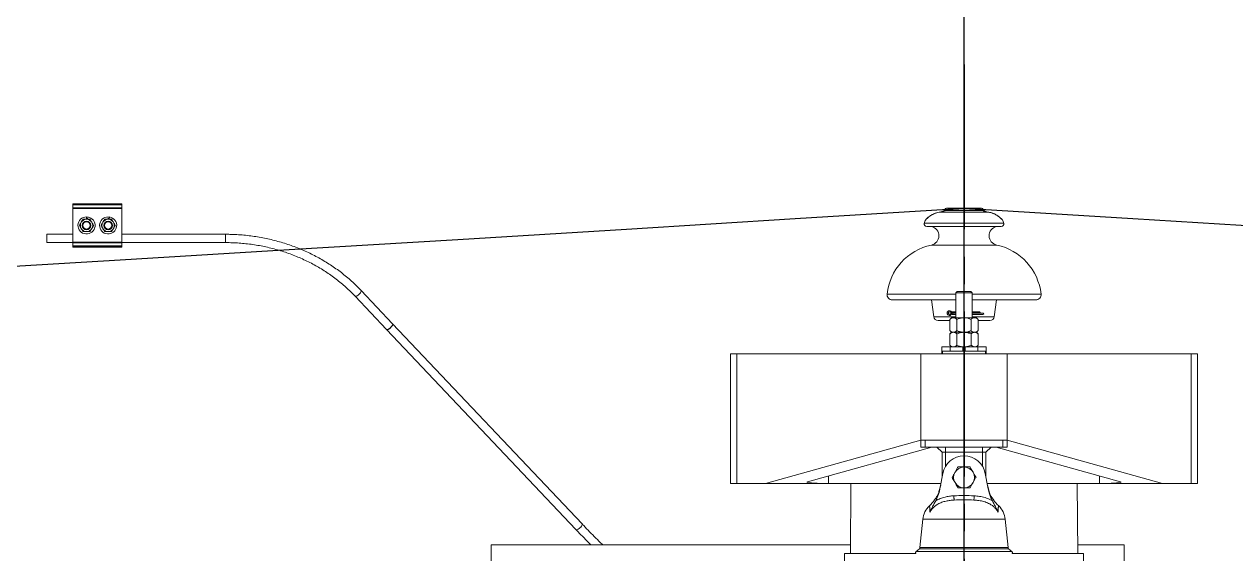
# Model space of a CAD drawing. Header units: millimetres. Extents: x 1587714 to 3094800, y -694377 to -413614.
# Drawn here: x 2155301 to 2156702, y -549327 to -548714 of the extents above; entities that cross this region are included whole.
import ezdxf

# ---------------------------------------------------------------- set-up
doc = ezdxf.new("R2010")
doc.units = ezdxf.units.MM
doc.linetypes.add('CENTER2', pattern=[28.575, 19.05, -3.175, 3.175, -3.175])
doc.layers.add('0_EJES', color=1, linetype='CENTER2')

# ---------------------------------------------------------------- blocks, each defined once
blk = doc.blocks.new('poste ALINEACIÓN vista 1')
at = {"color": 7, "linetype": 'Continuous', "lineweight": 15}
for p, q in [((-973.695, 9823.5167), (-1030.695, 9823.5167)), ((-1030.695, 9823.4957), (-1030.695, 9823.5167)), ((-1030.695, 9823.4957), (-973.695, 9823.4957)), ((-1030.695, 9822.3389), (-1030.695, 9823.4957)), ((-1030.695, 9822.3389), (-973.695, 9822.3389)), ((-1030.695, 9818.8599), (-1030.695, 9822.3389)), ((-973.695, 9823.4957), (-973.695, 9823.5167)), ((-973.695, 9822.3389), (-973.695, 9823.4957)), ((-973.695, 9818.8599), (-973.695, 9822.3389)), ((-1030.695, 9818.8599), (-973.695, 9818.8599)), ((-1030.695, 9818.3173), (-1030.695, 9818.8599)), ((-1030.695, 9779.0889), (-1030.695, 9817.9454)), ((-1030.695, 9817.9454), (-973.695, 9817.9454)), ((-1014.695, 9805.6544), (-1014.695, 9808.4105)), ((-1013.5645, 9805.6544), (-1013.1473, 9808.2885)), ((-989.695, 9805.6544), (-989.695, 9808.4105)), ((-988.5646, 9805.6544), (-988.1473, 9808.2885)), ((-973.695, 9818.3173), (-973.695, 9818.8599)), ((-973.695, 9779.0889), (-973.695, 9817.9454)), ((-27.076, 9813.8903), (27.076, 9813.8903)), ((-21.8089, 9816.017), (-21.8522, 9815.8807)), ((-21.8522, 9815.8807), (21.8522, 9815.8807)), ((-21.8089, 9816.017), (21.8089, 9816.017)), ((-19.9289, 9818.5176), (19.9289, 9818.5176)), ((21.8522, 9815.8807), (21.8089, 9816.017)), ((-43.0414, 9797.1905), (43.0414, 9797.1905)), ((-1030.695, 9788.2136), (-1060.695, 9788.2136)), ((-1060.695, 9788.2136), (-1060.695, 9781.1955)), ((-1060.695, 9781.1955), (-1060.695, 9778.6139)), ((-1030.695, 9779.0889), (-973.695, 9779.0889)), ((-853.9565, 9788.2136), (-973.695, 9788.2136)), ((-1060.695, 9778.6139), (-853.9565, 9778.6139)), ((-1030.695, 9778.1743), (-1030.695, 9778.6139)), ((-1030.695, 9778.1743), (-973.695, 9778.1743)), ((-1030.695, 9774.6953), (-1030.695, 9778.1743)), ((-1030.695, 9774.6953), (-973.695, 9774.6953)), ((-1030.695, 9773.5385), (-1030.695, 9774.6953)), ((-1030.695, 9773.5385), (-973.695, 9773.5385)), ((-1030.695, 9773.5175), (-1030.695, 9773.5385)), ((-1030.695, 9773.5175), (-973.695, 9773.5175)), ((-973.695, 9778.1743), (-973.695, 9778.6139)), ((-973.695, 9774.6953), (-973.695, 9778.1743)), ((-973.695, 9773.5385), (-973.695, 9774.6953)), ((-973.695, 9773.5175), (-973.695, 9773.5385)), ((-660.7902, 9684.8115), (-697.2611, 9723.3561)), ((-704.2343, 9716.7586), (-667.7635, 9678.213)), ((-83.05, 9712.3975), (-9.5, 9712.3975)), ((-37.7382, 9712.3975), (-34.9552, 9692.7823)), ((-8, 9722.1001), (-9.5, 9720.6)), ((-9.5, 9720.6), (-9.5, 9699.1004)), ((9.5, 9720.6), (-9.5, 9720.6)), ((-8, 9722.1001), (8, 9722.1001)), ((9.5, 9720.6), (8, 9722.1001)), ((9.5, 9699.0927), (9.5, 9720.6)), ((9.5, 9712.3975), (83.05, 9712.3975)), ((34.9552, 9692.7823), (37.7382, 9712.3975)), ((-9.402, 9698.5501), (-13.122, 9698.5501)), ((-13.122, 9697.3761), (-13.122, 9697.1024)), ((-13.122, 9697.1024), (-9.2923, 9697.1024)), ((-13.122, 9696.824), (-13.122, 9697.0977)), ((-13.122, 9697.0977), (-9.2922, 9697.0977)), ((-13.122, 9695.65), (-9.4007, 9695.65)), ((-9.5, 9695.1264), (-9.5, 9691.7571)), ((9.2927, 9697.1024), (17.8493, 9697.1024)), ((9.2927, 9697.0977), (21.8493, 9697.0977)), ((9.3998, 9695.65), (21.8642, 9695.65)), ((17.8642, 9698.5501), (9.4013, 9698.5501)), ((9.5, 9691.7571), (9.5, 9695.1245)), ((-441.7403, 9453.3032), (-660.7902, 9684.8115)), ((-30.0048, 9688.485), (-16.4978, 9688.485)), ((-14.2875, 9691.7571), (-16.4978, 9689.8526)), ((-16.4978, 9676.771), (-16.4978, 9689.8526)), ((-14.2875, 9691.7571), (-12.3733, 9691.7571)), ((-12.3733, 9691.7571), (0, 9691.7571)), ((-8.2489, 9676.771), (-8.2489, 9689.8526)), ((0, 9691.7571), (12.3733, 9691.7571)), ((8.2489, 9676.771), (8.2489, 9689.8526)), ((12.3733, 9691.7571), (14.2875, 9691.7571)), ((16.4978, 9689.8526), (14.2875, 9691.7571)), ((16.4978, 9676.771), (16.4978, 9689.8526)), ((16.4978, 9688.485), (30.0048, 9688.485)), ((-667.7635, 9678.213), (-448.7136, 9446.7047)), ((-16.4978, 9676.771), (-14.2875, 9674.8666)), ((-14.2875, 9674.8666), (-16.4978, 9672.9611)), ((-16.4978, 9659.8805), (-16.4978, 9672.9611)), ((-14.3492, 9674.919), (-14.3535, 9674.8093)), ((-12.3733, 9674.8666), (-14.2875, 9674.8666)), ((0, 9674.8666), (-12.3733, 9674.8666)), ((-8.2489, 9659.8805), (-8.2489, 9672.9611)), ((12.3733, 9674.8666), (0, 9674.8666)), ((8.2489, 9659.8805), (8.2489, 9672.9611)), ((12.3733, 9674.8666), (14.2875, 9674.8666)), ((14.2875, 9674.8666), (16.4978, 9676.771)), ((16.4978, 9672.9611), (14.2875, 9674.8666)), ((14.3535, 9674.8093), (14.3493, 9674.919)), ((16.4978, 9659.8805), (16.4978, 9672.9611)), ((-25.5, 9657.9999), (-25.5, 9650.0005)), ((-25.5, 9657.9999), (-14.3163, 9657.9999)), ((-25, 9653.2), (-25, 9650.0005)), ((-25, 9653.2), (25, 9653.2)), ((-16.4978, 9659.8805), (-14.2875, 9657.9751)), ((-16.0528, 9657.9751), (-16.0528, 9653.2)), ((-16.0528, 9657.9751), (-1.2595, 9657.9751)), ((-14.9781, 9658.5702), (-15, 9657.9999)), ((-1.2595, 9657.9751), (-1.2595, 9653.2)), ((-1.1245, 9657.9751), (-1.2595, 9657.9751)), ((0, 9657.9751), (-1.121, 9657.9751)), ((-0.7623, 9653.2), (-0.7623, 9657.9751)), ((1.121, 9657.9751), (0, 9657.9751)), ((0.7623, 9653.2), (0.7623, 9657.9751)), ((1.121, 9657.9751), (1.2595, 9657.9751)), ((1.2595, 9657.9751), (1.2595, 9653.2)), ((1.2595, 9657.9751), (16.0528, 9657.9751)), ((14.2875, 9657.9751), (16.4978, 9659.8805)), ((14.3163, 9657.9999), (17.5614, 9657.9999)), ((15, 9657.9999), (14.9781, 9658.5702)), ((16.0528, 9653.2), (16.0528, 9657.9751)), ((17.5614, 9657.9999), (25.5, 9657.9999)), ((25, 9653.2), (25, 9650.0005)), ((25.5, 9650.0005), (25.5, 9657.9999)), ((-270, 9650.0005), (-270, 9499.9999)), ((-270, 9650.0005), (-262.5669, 9650.0005)), ((-262.5669, 9650.0005), (-262.5669, 9499.9999)), ((-262.5669, 9650.0005), (-50, 9650.0005)), ((-50, 9650.0005), (-50, 9550.0001)), ((-50, 9650.0005), (50, 9650.0005)), ((50, 9650.0005), (50, 9550.0001)), ((50, 9650.0005), (262.5669, 9650.0005)), ((262.5669, 9650.0005), (262.5669, 9499.9999)), ((262.5669, 9650.0005), (270, 9650.0005)), ((270, 9499.9999), (270, 9650.0005)), ((-229.4789, 9499.9999), (-50, 9550.0001)), ((-180.96, 9502.0579), (-37.2253, 9542.0998)), ((-50, 9542.0998), (-50, 9550.0001)), ((-50, 9550.0001), (50, 9550.0001)), ((-45, 9542.0998), (-50, 9542.0998)), ((-45, 9550.0001), (-45, 9542.0998)), ((-45, 9542.0998), (45, 9542.0998)), ((-25.4, 9536.1003), (-31.4, 9542.0998)), ((-21.4, 9536.1003), (-21.4, 9542.0998)), ((21.4, 9536.1003), (21.4, 9542.0998)), ((25.4, 9536.1003), (31.4, 9542.0998)), ((37.2253, 9542.0998), (180.96, 9502.0579)), ((45, 9542.0998), (45, 9550.0001)), ((50, 9542.0998), (45, 9542.0998)), ((50, 9550.0001), (50, 9542.0998)), ((50, 9550.0001), (229.4789, 9499.9999)), ((-25.4, 9536.1003), (-21.4, 9536.1003)), ((-25.4, 9507.0189), (-25.4, 9536.1003)), ((21.4, 9536.1003), (-21.4, 9536.1003)), ((21.4, 9536.1003), (25.4, 9536.1003)), ((25.4, 9536.1003), (25.4, 9507.0189)), ((-270, 9499.9999), (-262.5669, 9499.9999)), ((-262.5669, 9499.9999), (-229.4789, 9499.9999)), ((-229.4789, 9499.9999), (-156.6482, 9499.9999)), ((-26.6376, 9499.9999), (-156.6482, 9499.9999)), ((-130.8125, 9499.9999), (-131.419, 9419.1979)), ((-24.6202, 9511.4411), (-27.4062, 9495.6406)), ((27.4062, 9495.6406), (24.6202, 9511.4411)), ((156.6482, 9499.9999), (26.6376, 9499.9999)), ((131.419, 9419.1979), (130.8126, 9499.9999)), ((156.6482, 9499.9999), (229.4789, 9499.9999)), ((229.4789, 9499.9999), (262.5669, 9499.9999)), ((262.5669, 9499.9999), (270, 9499.9999)), ((-26.9653, 9498.1412), (-28.9622, 9490.6005)), ((28.9622, 9490.6005), (26.9653, 9498.1412)), ((-47.6512, 9458.5875), (-50.9236, 9425.8641)), ((50.9236, 9425.8641), (47.6512, 9458.5875)), ((-546.8, 9365.5003), (-546.8, 9428.9998)), ((-546.8, 9428.9998), (-131.3454, 9428.9998)), ((131.3454, 9428.9998), (185.2, 9428.9998)), ((185.2, 9365.5003), (185.2, 9428.9998)), ((-138.35, 9419.1979), (-138.35, 9368.3976)), ((-138.35, 9419.1979), (-55.9278, 9419.1979)), ((-51.5683, 9424.5833), (-55.3326, 9421.1615)), ((55.3326, 9421.1615), (51.5683, 9424.5833)), ((55.9278, 9419.1979), (138.35, 9419.1979)), ((138.35, 9419.1979), (138.35, 9368.3976))]:
    blk.add_line(p, q, dxfattribs=at)
at = {"color": 8, "linetype": 'Continuous', "lineweight": 15}
for p, q in [((-45.9429, 9800.9537), (45.9429, 9800.9537)), ((-853.9565, 9788.2136), (-853.9565, 9781.1955)), ((-853.9565, 9781.1955), (-853.9565, 9778.6139)), ((-37.7856, 9775.75), (37.7857, 9775.75)), ((-89.0162, 9719.0331), (-9.5, 9719.0331)), ((9.5, 9719.0331), (89.0162, 9719.0331)), ((-13.122, 9698.5501), (-13.122, 9697.3761)), ((-13.122, 9697.3761), (-9.2959, 9697.3761)), ((-13.122, 9696.824), (-9.2932, 9696.824)), ((-13.122, 9695.65), (-13.122, 9696.824)), ((9.292, 9696.824), (22.1764, 9696.824)), ((9.295, 9697.3761), (18.1764, 9697.3761)), ((-34.9552, 9692.7823), (-9.5, 9692.7823)), ((9.5, 9692.7823), (34.9552, 9692.7823)), ((-21.4, 9536.1003), (-21.4, 9520.0242)), ((21.4, 9520.0242), (21.4, 9536.1003)), ((-156.6482, 9508.8309), (-156.6482, 9499.9999)), ((156.6482, 9508.8309), (156.6482, 9499.9999)), ((-47.6512, 9458.5875), (0, 9458.5875)), ((0, 9458.5875), (47.6512, 9458.5875)), ((-55.3326, 9421.1615), (0, 9421.1615)), ((51.5683, 9424.5833), (-51.5683, 9424.5833)), ((-50.9236, 9425.8641), (50.9236, 9425.8641)), ((0, 9421.1615), (55.3326, 9421.1615))]:
    blk.add_line(p, q, dxfattribs=at)
at = {"color": 8, "linetype": 'Continuous', "lineweight": 15, "flags": 128}
for points in [[(-697.2608, 9723.3561), (-697.0793, 9722.9384), (-697.1476, 9722.2852), (-697.4829, 9721.4659), (-698.0603, 9720.5428), (-698.8371, 9719.5834), (-699.7556, 9718.6593), (-700.7477, 9717.8391)], [(-700.7477, 9717.8391), (-701.7397, 9717.183), (-702.6581, 9716.7405), (-703.4349, 9716.5431), (-704.0125, 9716.607), (-704.2336, 9716.7577)], [(-15.0791, 9694.9643), (-15.1324, 9695.0301), (-15.2861, 9695.2227), (-15.522, 9695.5174), (-15.8124, 9695.8808)], [(-448.7136, 9446.7047), (-448.4168, 9446.5264), (-447.8051, 9446.5035), (-447.0021, 9446.74), (-446.0675, 9447.2188), (-445.0706, 9447.9045), (-444.0852, 9448.7447), (-443.1846, 9449.6793), (-442.4353, 9450.6377), (-441.8932, 9451.5485), (-441.5983, 9452.3457)], [(-441.5983, 9452.3457), (-441.5726, 9452.9685), (-441.7403, 9453.3032)]]:
    blk.add_lwpolyline(points, dxfattribs=at)
at = {"color": 7, "linetype": 'Continuous', "lineweight": 15, "flags": 128}
for points in [[(-667.7635, 9678.213), (-667.4667, 9678.0347), (-666.855, 9678.0118), (-666.052, 9678.2483), (-665.1174, 9678.727), (-664.1205, 9679.4127), (-663.1351, 9680.2529), (-662.2344, 9681.1875), (-661.4853, 9682.146), (-660.9431, 9683.0567), (-660.6482, 9683.854)], [(-660.7902, 9684.8115), (-660.6084, 9684.3938), (-660.6768, 9683.7395), (-661.0121, 9682.9213), (-661.5896, 9681.9981), (-662.3663, 9681.0387), (-663.2849, 9680.1146), (-664.2769, 9679.2945)], [(-660.6482, 9683.854), (-660.6224, 9684.4767), (-660.7902, 9684.8115)], [(-664.2769, 9679.2945), (-665.2689, 9678.6383), (-666.1874, 9678.1949), (-666.9642, 9677.9984), (-667.5416, 9678.0623), (-667.7635, 9678.213)], [(-11.7671, 9485.7749), (-11.7098, 9484.8832), (-11.6543, 9484.0192), (-11.6025, 9483.2124), (-11.5559, 9482.4885), (-11.5162, 9481.8705), (-11.4845, 9481.3775), (-11.462, 9481.0265), (-11.4493, 9480.8291)], [(11.7671, 9485.7749), (11.7098, 9484.8832), (11.6543, 9484.0192), (11.6025, 9483.2124), (11.556, 9482.4885), (11.5162, 9481.8705), (11.4846, 9481.3775), (11.462, 9481.0265), (11.4493, 9480.8291)]]:
    blk.add_lwpolyline(points, dxfattribs=at)
at = {"color": 7, "linetype": 'Continuous', "lineweight": 15}
for centre, radius in [((-1014.695, 9798.5171), 5), ((-1014.695, 9798.5171), 4.172), ((-989.695, 9798.5171), 5), ((-989.695, 9798.5171), 4.172)]:
    blk.add_circle(centre, radius, dxfattribs=at)
for centre, radius, start, end in [((-1014.695, 9798.5171), 9.8933, 90, 81), ((-989.695, 9798.5171), 9.8933, 90, 81), ((-20.0706, 9816.0153), 2.5022, 90.0478903, 164.1460917), ((-21.4728, 9816.8188), 1.012, 186.8054968, 247.9821303), ((-19.5668, 9816.2883), 2.2585, 99.2265532, 186.8991621), ((19.5668, 9816.2884), 2.2584, 353.0996319, 80.7746528), ((20.0706, 9816.0154), 2.5022, 15.8534998, 89.951835), ((21.473, 9816.8187), 1.0118, 292.0111625, 353.2012104), ((-1014.695, 9798.5171), 7.1374, 150, 210), ((-1014.695, 9798.5171), 7.1374, 90, 150), ((-1014.695, 9798.5171), 7.1374, 210, 270), ((-1014.695, 9798.5171), 7.1374, 30, 90), ((-1014.695, 9798.5171), 7.1374, 270, 330), ((-1014.695, 9798.5171), 7.1374, 330, 30), ((-989.695, 9798.5171), 7.1374, 150, 210), ((-989.695, 9798.5171), 7.1374, 90, 150), ((-989.695, 9798.5171), 7.1374, 210, 270), ((-989.695, 9798.5171), 7.1374, 30, 90), ((-989.695, 9798.5171), 7.1374, 270, 330), ((-989.695, 9798.5171), 7.1374, 330, 30), ((-43.0414, 9800.1908), 3, 165.2717395, 270), ((-29.0513, 9796.5131), 17.4655, 150.8621489, 165.2717395), ((-40.0539, 9786.5132), 11, 281.900246, 76.0924485), ((40.0539, 9786.5132), 11, 103.9075515, 258.099754), ((43.0414, 9800.1908), 3, 270, 14.7282605), ((29.0513, 9796.5131), 17.4655, 14.7282605, 29.1390219), ((-24.3821, 9712.1466), 65, 101.900246, 173.9179375), ((24.3821, 9712.1466), 65, 6.0820625, 78.099754), ((-83.05, 9718.3978), 6, 173.9179375, 270), ((83.05, 9718.3978), 6, 270, 6.0820625), ((-16.787, 9697.1), 2.735, 51.3572474, 308.6427526), ((-16.787, 9697.1), 1.5607, 51.3572474, 308.6427526), ((-16.787, 9697.1), 1.287, 51.3572474, 308.6427526), ((-30.0192, 9709.5108), 18.0855, 320.9039012, 321.7706338), ((-13.122, 9701.6841), 4.582, 231.3572474, 270), ((-13.122, 9692.516), 4.582, 90, 128.6427526), ((7.6348, 9714.8157), 30.138, 218.4026765, 218.9227885), ((-13.122, 9701.6841), 4.3083, 231.3572474, 270), ((-13.122, 9692.516), 4.3083, 90, 128.6427526), ((-13.122, 9701.6841), 3.134, 231.3572474, 270), ((-13.122, 9692.516), 3.134, 90, 128.6427526), ((-3.976, 9723.5162), 34.2641, 309.5663732, 310.2795496), ((111.1223, 9858.3218), 184.9975, 239.7280643, 240.0909605), ((-13.5528, 9736.0447), 50.02, 309.3702831, 310.4177775), ((0.4856, 9671.2332), 33.5467, 49.7153735, 50.4438422), ((99.6002, 9562.6616), 154.0415, 119.8718403, 120.3076736), ((-21.7789, 9643.53), 69.0819, 49.7267435, 50.4851959), ((-30.0048, 9693.4848), 5, 188.0750331, 270), ((30.0048, 9693.4848), 5, 270, 351.9249669), ((0, 9507.1), 25, 10, 170), ((0, 9507.1), 12, 150, 210), ((0, 9507.1), 12, 90, 150), ((0, 9507.1), 12, 30, 90), ((0, 9507.1), 12, 330, 30), ((0, 9507.1), 12, 210, 270), ((0, 9507.1), 12, 270, 330), ((-22.7753, 9456.1), 25, 133.7927338, 174.2894069), ((-71.1515, 9506.694), 45, 313.6692808, 325.4900575), ((71.1515, 9506.694), 45, 214.5070926, 226.3265244), ((22.7753, 9456.1), 25, 5.7105931, 46.2247759), ((-53.9872, 9419.6814), 2, 132.273689, 208.8107937), ((-52.9136, 9426.0633), 2, 312.273689, 354.2894069), ((52.9137, 9426.0633), 2, 185.7105931, 227.726311), ((53.9872, 9419.6814), 2, 331.1892063, 47.726311)]:
    blk.add_arc(centre, radius, start, end, dxfattribs=at)
at = {"color": 8, "linetype": 'Continuous', "lineweight": 15}
blk.add_arc((235.0431, 9498.3588), 320.8, 141.2315134, 141.4411453, dxfattribs=at)
at = {"color": 7, "linetype": 'Continuous', "lineweight": 15}
for centre, start_param, end_param in [((-156.6482, 9501.6689), 2.906402517, 4.71238898), ((156.6482, 9501.6689), 4.71238898, 6.518375444)]:
    blk.add_ellipse(centre, major_axis=(25, 0), ratio=0.066755674, start_param=start_param, end_param=end_param, dxfattribs=at)
at = {"color": 8, "linetype": 'Continuous', "lineweight": 15}
for points, knots in [([(-27.076, 9813.8903), (-28.1267, 9813.7534), (-30.2604, 9813.4754), (-33.2975, 9812.534), (-36.1426, 9811.2835), (-38.5963, 9809.8515), (-40.6683, 9808.365), (-42.2114, 9807.0646), (-43.3299, 9806.008), (-43.9949, 9805.3296), (-44.3176, 9804.9868), (-44.2996, 9805.0058), (-44.2931, 9805.0126)], [0, 0, 0, 0, 0.115225902, 0.233995216, 0.347872051, 0.465527926, 0.571285327, 0.681122037, 0.773139293, 0.868716424, 0.95284316, 1, 1, 1, 1]), ([(44.2931, 9805.0126), (44.3019, 9805.0031), (44.3289, 9804.974), (44.0499, 9805.2714), (43.4801, 9805.8581), (42.5855, 9806.7176), (41.3912, 9807.7688), (39.8772, 9808.9515), (38.03, 9810.1967), (35.8565, 9811.412), (33.2772, 9812.5332), (30.3306, 9813.4615), (28.172, 9813.7459), (27.076, 9813.8903)], [0, 0, 0, 0, 0.0400905536, 0.1226856237, 0.2081730751, 0.2929562554, 0.3803912067, 0.4704282575, 0.5629069175, 0.6618672361, 0.7633488812, 0.8798436307, 1, 1, 1, 1]), ([(-39.427, 9466.9694), (-39.4164, 9467.1636), (-39.3663, 9468.0786), (-39.355, 9469.3918), (-39.4248, 9470.8884), (-39.5649, 9472.1002), (-39.7997, 9473.3532), (-40.0278, 9474.0937), (-40.0298, 9474.0983), (-40.0306, 9474.1)], [0, 0, 0, 0, 0.0327586215, 0.1542730127, 0.2581078238, 0.3998178959, 0.5438246901, 0.8327709442, 1, 1, 1, 1]), ([(40.0306, 9474.1), (40.0368, 9474.1194), (40.0628, 9474.2012), (39.9149, 9473.7499), (39.685, 9472.7991), (39.4686, 9471.4553), (39.359, 9469.7738), (39.3634, 9468.209), (39.4098, 9467.3041), (39.427, 9466.9694)], [0, 0, 0, 0, 0.07737436, 0.325374806, 0.5036272, 0.684582865, 0.84566907, 0.942908652, 1, 1, 1, 1])]:
    blk.add_open_spline(points, degree=3, knots=knots, dxfattribs=at)
at = {"color": 7, "linetype": 'Continuous', "lineweight": 15}
for points, knots in [([(-27.8243, 9813.7864), (-28.1935, 9813.7491), (-29.3789, 9813.6292), (-31.3342, 9813.1656), (-33.6291, 9812.4331), (-35.7629, 9811.5061), (-37.6906, 9810.4774), (-39.3619, 9809.4098), (-40.715, 9808.417), (-41.8226, 9807.5159), (-42.6746, 9806.7606), (-43.3147, 9806.151), (-43.7002, 9805.7718), (-43.8117, 9805.6548), (-43.8663, 9805.6019), (-43.896, 9805.5701), (-43.9277, 9805.5354), (-44.0027, 9805.452), (-44.1114, 9805.3297), (-44.1699, 9805.2116), (-44.1943, 9805.1623)], [0, 0, 0, 0, 0.0426448227, 0.136937705, 0.2322371418, 0.325480708, 0.4169776202, 0.5062920154, 0.5900181033, 0.6640220702, 0.7433739254, 0.8189100082, 0.8931187102, 0.9649703411, 0.9754594929, 0.9790431564, 0.9817608734, 0.9848664224, 0.9936859478, 1, 1, 1, 1]), ([(-21.8522, 9815.8807), (-22.1153, 9815.6541), (-22.8466, 9815.0243), (-24.3371, 9814.4865), (-25.7695, 9814.0348), (-26.7646, 9813.9248), (-27.076, 9813.8903)], [0, 0, 0, 0, 0.182204687, 0.506448732, 0.845604345, 1, 1, 1, 1]), ([(-22.4788, 9816.7065), (-22.4915, 9816.6663), (-22.5242, 9816.562), (-22.7277, 9816.2121), (-23.1843, 9815.6829), (-24.0121, 9815.0154), (-25.0758, 9814.4225), (-26.1307, 9814.0241), (-26.8075, 9813.9374), (-27.0704, 9813.9037)], [0, 0, 0, 0, 0.0400513699, 0.1038022934, 0.2392491724, 0.4332983537, 0.6693724911, 0.871586303, 1, 1, 1, 1]), ([(-21.8089, 9816.017), (-21.8379, 9816.0326), (-22.0787, 9816.1619), (-22.4333, 9816.4111), (-22.4628, 9816.6023), (-22.4776, 9816.6989)], [0, 0, 0, 0, 0.063455268, 0.527185623, 1, 1, 1, 1]), ([(22.4776, 9816.6989), (22.4628, 9816.6023), (22.4333, 9816.4111), (22.0787, 9816.1619), (21.8379, 9816.0326), (21.8089, 9816.017)], [0, 0, 0, 0, 0.472814377, 0.936544732, 1, 1, 1, 1]), ([(27.076, 9813.8903), (26.5766, 9813.9579), (25.2762, 9814.1337), (23.7705, 9814.6888), (22.4896, 9815.2709), (22.0139, 9815.7259), (21.8522, 9815.8807)], [0, 0, 0, 0, 0.252080562, 0.656423542, 0.883159749, 1, 1, 1, 1]), ([(27.0264, 9813.9142), (26.8639, 9813.9293), (26.3454, 9813.9777), (25.4535, 9814.2721), (24.3394, 9814.7969), (23.3831, 9815.4941), (22.775, 9816.1342), (22.522, 9816.5639), (22.4649, 9816.731), (22.4618, 9816.7816), (22.4617, 9816.7775), (22.4616, 9816.7771)], [0, 0, 0, 0, 0.0762231875, 0.2431275232, 0.4529319658, 0.6895555541, 0.8442453192, 0.9266666396, 0.9724477246, 0.9973774748, 1, 1, 1, 1]), ([(43.8182, 9805.6496), (43.8188, 9805.6493), (43.8258, 9805.6445), (43.7577, 9805.7088), (43.5457, 9805.9256), (43.1081, 9806.3514), (42.4079, 9807.0022), (41.4629, 9807.8186), (40.2875, 9808.7437), (38.8589, 9809.7461), (37.1903, 9810.7616), (35.2757, 9811.7359), (33.1551, 9812.607), (30.8412, 9813.2915), (28.9288, 9813.7133), (27.7828, 9813.8008), (27.4719, 9813.8245)], [0, 0, 0, 0, 0.0032761867, 0.0399655, 0.0976330302, 0.1713368573, 0.2509566089, 0.3286568381, 0.4107556604, 0.4944782093, 0.5828993574, 0.6730361193, 0.7681201935, 0.8644105787, 0.963202805, 1, 1, 1, 1]), ([(-1022.9365, 9798.5171), (-1022.7636, 9798.8168), (-1022.0923, 9799.9803), (-1021.3943, 9801.1887), (-1020.8761, 9802.0858)], [0, 0, 0, 0, 0.257621046, 1, 1, 1, 1]), ([(-1022.9365, 9798.5171), (-1022.6019, 9797.9377), (-1021.9264, 9796.768), (-1021.2284, 9795.5587), (-1020.8761, 9794.9485)], [0, 0, 0, 0, 0.495398571, 1, 1, 1, 1]), ([(-1020.8761, 9802.0858), (-1020.6888, 9802.4101), (-1019.9913, 9803.618), (-1019.3124, 9804.7941), (-1018.8158, 9805.6544)], [0, 0, 0, 0, 0.268559603, 1, 1, 1, 1]), ([(-1020.8761, 9794.9485), (-1020.8273, 9794.8639), (-1020.1318, 9793.6586), (-1019.4499, 9792.4778), (-1018.8158, 9791.3798)], [0, 0, 0, 0, 0.070193128, 1, 1, 1, 1]), ([(-1014.695, 9805.6544), (-1014.7927, 9805.6544), (-1016.1843, 9805.6544), (-1017.5479, 9805.6544), (-1018.8158, 9805.6544)], [0, 0, 0, 0, 0.070222158, 1, 1, 1, 1]), ([(-1010.5742, 9805.6544), (-1011.2434, 9805.6544), (-1012.5942, 9805.6544), (-1013.9905, 9805.6544), (-1014.695, 9805.6544)], [0, 0, 0, 0, 0.495462398, 1, 1, 1, 1]), ([(-1008.5139, 9802.0858), (-1008.5627, 9802.1704), (-1009.2587, 9803.3753), (-1009.9404, 9804.5563), (-1010.5742, 9805.6544)], [0, 0, 0, 0, 0.070207396, 1, 1, 1, 1]), ([(-1010.5742, 9791.3798), (-1010.4012, 9791.6795), (-1009.73, 9792.843), (-1009.032, 9794.0514), (-1008.5139, 9794.9485)], [0, 0, 0, 0, 0.257624697, 1, 1, 1, 1]), ([(-1006.4535, 9798.5171), (-1006.7881, 9799.0966), (-1007.4636, 9800.2662), (-1008.1617, 9801.4755), (-1008.5139, 9802.0858)], [0, 0, 0, 0, 0.495398571, 1, 1, 1, 1]), ([(-1008.5139, 9794.9485), (-1008.3265, 9795.2728), (-1007.6288, 9796.4806), (-1006.95, 9797.6568), (-1006.4535, 9798.5171)], [0, 0, 0, 0, 0.268570028, 1, 1, 1, 1]), ([(-997.9366, 9798.5171), (-997.7636, 9798.8168), (-997.0923, 9799.9803), (-996.3943, 9801.1887), (-995.8761, 9802.0858)], [0, 0, 0, 0, 0.257621046, 1, 1, 1, 1]), ([(-997.9366, 9798.5171), (-997.6019, 9797.9377), (-996.9264, 9796.768), (-996.2284, 9795.5587), (-995.8761, 9794.9485)], [0, 0, 0, 0, 0.495398571, 1, 1, 1, 1]), ([(-995.8761, 9802.0858), (-995.6888, 9802.4101), (-994.9913, 9803.618), (-994.3123, 9804.7941), (-993.8157, 9805.6544)], [0, 0, 0, 0, 0.268555844, 1, 1, 1, 1]), ([(-995.8761, 9794.9485), (-995.8273, 9794.8639), (-995.1313, 9793.6589), (-994.4496, 9792.4779), (-993.8157, 9791.3798)], [0, 0, 0, 0, 0.070206407, 1, 1, 1, 1]), ([(-989.695, 9805.6544), (-989.7927, 9805.6544), (-991.1843, 9805.6544), (-992.5479, 9805.6544), (-993.8157, 9805.6544)], [0, 0, 0, 0, 0.070224137, 1, 1, 1, 1]), ([(-985.5742, 9805.6544), (-986.2434, 9805.6544), (-987.5942, 9805.6544), (-988.9905, 9805.6544), (-989.695, 9805.6544)], [0, 0, 0, 0, 0.495462398, 1, 1, 1, 1]), ([(-983.5138, 9802.0858), (-983.5626, 9802.1704), (-984.2586, 9803.3754), (-984.9403, 9804.5563), (-985.5742, 9805.6544)], [0, 0, 0, 0, 0.070206407, 1, 1, 1, 1]), ([(-985.5742, 9791.3798), (-985.4013, 9791.6795), (-984.73, 9792.843), (-984.032, 9794.0514), (-983.5138, 9794.9485)], [0, 0, 0, 0, 0.257621046, 1, 1, 1, 1]), ([(-981.4535, 9798.5171), (-981.7881, 9799.0966), (-982.4635, 9800.2663), (-983.1616, 9801.4755), (-983.5138, 9802.0858)], [0, 0, 0, 0, 0.495391557, 1, 1, 1, 1]), ([(-983.5138, 9794.9485), (-983.3265, 9795.2728), (-982.6289, 9796.4807), (-981.9501, 9797.6568), (-981.4535, 9798.5171)], [0, 0, 0, 0, 0.268559603, 1, 1, 1, 1]), ([(44.2995, 9805.0154), (44.2747, 9805.0618), (44.2028, 9805.1963), (44.081, 9805.357), (43.9687, 9805.4913), (43.9187, 9805.5452), (43.8949, 9805.5718), (43.8744, 9805.5935), (43.8491, 9805.6186), (43.8007, 9805.6693), (43.7537, 9805.7174), (43.6361, 9805.8329), (43.6275, 9805.8413)], [0, 0, 0, 0, 0.049321347, 0.143308206, 0.19043063, 0.213292693, 0.230969997, 0.255827236, 0.304941345, 0.45676739, 0.960472559, 1, 1, 1, 1]), ([(-1018.8158, 9791.3798), (-1018.1466, 9791.3798), (-1016.7958, 9791.3798), (-1015.3995, 9791.3798), (-1014.695, 9791.3798)], [0, 0, 0, 0, 0.495462398, 1, 1, 1, 1]), ([(-1014.695, 9791.3798), (-1014.5973, 9791.3798), (-1013.2057, 9791.3798), (-1011.8421, 9791.3798), (-1010.5742, 9791.3798)], [0, 0, 0, 0, 0.070222158, 1, 1, 1, 1]), ([(-993.8157, 9791.3798), (-993.1465, 9791.3798), (-991.7958, 9791.3798), (-990.3995, 9791.3798), (-989.695, 9791.3798)], [0, 0, 0, 0, 0.495448374, 1, 1, 1, 1]), ([(-989.695, 9791.3798), (-989.5973, 9791.3798), (-988.2058, 9791.3798), (-986.8421, 9791.3798), (-985.5742, 9791.3798)], [0, 0, 0, 0, 0.070222158, 1, 1, 1, 1]), ([(-697.2611, 9723.3561), (-698.1873, 9724.3228), (-700.854, 9727.1058), (-705.4448, 9731.5622), (-711.1011, 9736.656), (-716.9803, 9741.5474), (-723.0712, 9746.2292), (-729.3645, 9750.6945), (-735.8506, 9754.9363), (-742.5182, 9758.9499), (-749.3594, 9762.725), (-756.3615, 9766.2595), (-763.5145, 9769.5467), (-770.8074, 9772.5811), (-778.2289, 9775.3579), (-785.7673, 9777.8733), (-793.4111, 9780.1237), (-801.1485, 9782.1048), (-808.9674, 9783.8144), (-816.856, 9785.249), (-824.8019, 9786.4068), (-832.7929, 9787.2875), (-840.8167, 9787.8828), (-847.8765, 9788.1736), (-852.2582, 9788.2024), (-853.9565, 9788.2136)], [0, 0, 0, 0, 0.023988311, 0.069059181, 0.114133354, 0.159218726, 0.204308256, 0.249403563, 0.294504727, 0.339613677, 0.384723147, 0.429838552, 0.474959236, 0.520082561, 0.565207832, 0.610336438, 0.655467286, 0.700600858, 0.745735371, 0.790871859, 0.836009833, 0.881149535, 0.926289529, 0.971429947, 1, 1, 1, 1]), ([(-853.9565, 9778.6139), (-852.5921, 9778.6062), (-848.6128, 9778.5836), (-842.0222, 9778.3361), (-834.2015, 9777.7744), (-826.4125, 9776.9339), (-818.6683, 9775.8166), (-810.9812, 9774.426), (-803.3637, 9772.763), (-795.8277, 9770.8318), (-788.3865, 9768.6322), (-781.0505, 9766.1727), (-773.8332, 9763.4526), (-766.745, 9760.4793), (-759.7978, 9757.257), (-753.0028, 9753.7902), (-746.3707, 9750.0854), (-739.9131, 9746.1471), (-733.6385, 9741.9846), (-727.5593, 9737.6009), (-721.6838, 9733.0057), (-716.0205, 9728.207), (-710.6783, 9723.2949), (-706.7919, 9719.4423), (-704.7151, 9717.2631), (-704.2343, 9716.7586)], [0, 0, 0, 0, 0.0239769791, 0.0699273336, 0.1158796177, 0.1618312285, 0.2077835995, 0.2537361065, 0.2996886461, 0.3456420539, 0.391597906, 0.4375527745, 0.4835115711, 0.5294713282, 0.5754328595, 0.6213976104, 0.6673662413, 0.7133385881, 0.7593132027, 0.8052952962, 0.8512810913, 0.897270351, 0.9432705677, 0.9868678042, 1, 1, 1, 1]), ([(-9.5, 9699.1004), (-9.4953, 9699.0784), (-9.486, 9699.0346), (-9.4206, 9698.6989), (-9.3462, 9698.1998), (-9.2908, 9697.5687), (-9.2813, 9696.8884), (-9.3202, 9696.2396), (-9.3909, 9695.6814), (-9.4605, 9695.288), (-9.5011, 9695.0942), (-9.4959, 9695.1195), (-9.4945, 9695.1264)], [0, 0, 0, 0, 0.105796424, 0.211480434, 0.318570449, 0.42684794, 0.533504538, 0.638284492, 0.743895534, 0.85169318, 0.959630943, 1, 1, 1, 1]), ([(9.4949, 9695.1245), (9.4964, 9695.1175), (9.5023, 9695.0888), (9.4654, 9695.2642), (9.3986, 9695.6327), (9.3254, 9696.1846), (9.2825, 9696.8381), (9.2887, 9697.5175), (9.3395, 9698.1429), (9.4146, 9698.6635), (9.4766, 9698.9913), (9.5065, 9699.1308), (9.499, 9699.0951), (9.4985, 9699.0927)], [0, 0, 0, 0, 0.033611653, 0.138513315, 0.244144863, 0.351910788, 0.459877289, 0.565778757, 0.670484345, 0.776819022, 0.884921105, 0.992302369, 1, 1, 1, 1]), ([(-12.3733, 9691.7571), (-12.9507, 9691.6849), (-14.1262, 9691.5379), (-15.4927, 9690.682), (-16.2713, 9690.0395), (-16.4978, 9689.8526)], [0, 0, 0, 0, 0.406292591, 0.82729594, 1, 1, 1, 1]), ([(-8.2489, 9689.8526), (-8.8902, 9690.352), (-10.1961, 9691.3689), (-11.6227, 9691.7589), (-12.3539, 9691.7571), (-12.3733, 9691.7571)], [0, 0, 0, 0, 0.484326118, 0.986319351, 1, 1, 1, 1]), ([(0, 9691.7571), (-1.1546, 9691.6849), (-3.5058, 9691.5379), (-6.2388, 9690.682), (-7.7959, 9690.0395), (-8.2489, 9689.8526)], [0, 0, 0, 0, 0.406290595, 0.827295307, 1, 1, 1, 1]), ([(8.2489, 9689.8526), (6.9663, 9690.352), (4.3541, 9691.3689), (1.5018, 9691.7589), (0.0388, 9691.7571), (0, 9691.7571)], [0, 0, 0, 0, 0.484324635, 0.986326821, 1, 1, 1, 1]), ([(8.2489, 9689.8526), (8.5981, 9690.1353), (9.4244, 9690.8043), (10.8011, 9691.5768), (11.8448, 9691.6965), (12.3733, 9691.7571)], [0, 0, 0, 0, 0.265438205, 0.628059869, 1, 1, 1, 1]), ([(12.3733, 9691.7571), (12.4678, 9691.7551), (13.0859, 9691.7422), (14.2393, 9691.4292), (15.5134, 9690.6668), (16.2545, 9690.0539), (16.4978, 9689.8526)], [0, 0, 0, 0, 0.066532183, 0.435291727, 0.814568215, 1, 1, 1, 1]), ([(-12.3733, 9674.8666), (-12.9506, 9674.9389), (-14.1261, 9675.0862), (-15.493, 9675.9401), (-16.2713, 9676.5838), (-16.4978, 9676.771)], [0, 0, 0, 0, 0.406288312, 0.827255907, 1, 1, 1, 1]), ([(-12.3733, 9674.8666), (-12.9506, 9674.7938), (-14.1261, 9674.6457), (-15.493, 9673.7921), (-16.2713, 9673.1484), (-16.4978, 9672.9611)], [0, 0, 0, 0, 0.406295082, 0.827257877, 1, 1, 1, 1]), ([(-8.2489, 9676.771), (-8.8901, 9676.2712), (-10.196, 9675.2532), (-11.6227, 9674.8647), (-12.3539, 9674.8665), (-12.3733, 9674.8666)], [0, 0, 0, 0, 0.484352076, 0.986319651, 1, 1, 1, 1]), ([(-8.2489, 9672.9611), (-8.8901, 9673.4625), (-10.196, 9674.4836), (-11.6227, 9674.8559), (-12.3539, 9674.8663), (-12.3733, 9674.8666)], [0, 0, 0, 0, 0.484351854, 0.986319199, 1, 1, 1, 1]), ([(0, 9674.8666), (-1.1546, 9674.9389), (-3.5055, 9675.0862), (-6.2393, 9675.9401), (-7.796, 9676.5838), (-8.2489, 9676.771)], [0, 0, 0, 0, 0.406286315, 0.827255274, 1, 1, 1, 1]), ([(0, 9674.8666), (-1.1546, 9674.7938), (-3.5054, 9674.6457), (-6.2393, 9673.7921), (-7.796, 9673.1484), (-8.2489, 9672.9611)], [0, 0, 0, 0, 0.406293086, 0.827257244, 1, 1, 1, 1]), ([(8.2489, 9676.771), (6.9663, 9676.2712), (4.3544, 9675.2532), (1.5017, 9674.8647), (0.0388, 9674.8665), (0, 9674.8666)], [0, 0, 0, 0, 0.484350594, 0.986327121, 1, 1, 1, 1]), ([(8.2489, 9672.9611), (6.9663, 9673.4625), (4.3544, 9674.4836), (1.5017, 9674.8559), (0.0388, 9674.8663), (0, 9674.8666)], [0, 0, 0, 0, 0.484350371, 0.986326668, 1, 1, 1, 1]), ([(8.2489, 9676.771), (8.5981, 9676.4879), (9.4242, 9675.8179), (10.8012, 9675.0472), (11.8449, 9674.9273), (12.3733, 9674.8666)], [0, 0, 0, 0, 0.265475496, 0.628064215, 1, 1, 1, 1]), ([(8.2489, 9672.9611), (8.5981, 9673.2442), (9.4243, 9673.9141), (10.8011, 9674.6862), (11.8449, 9674.8059), (12.3733, 9674.8666)], [0, 0, 0, 0, 0.265467875, 0.628074892, 1, 1, 1, 1]), ([(12.3733, 9674.8666), (12.4678, 9674.8685), (13.0859, 9674.8815), (14.2393, 9675.1944), (15.5134, 9675.9568), (16.2545, 9676.5698), (16.4978, 9676.771)], [0, 0, 0, 0, 0.066532183, 0.435291727, 0.814568215, 1, 1, 1, 1]), ([(12.3733, 9674.8666), (12.4678, 9674.8642), (13.0859, 9674.8491), (14.2391, 9674.538), (15.5136, 9673.7768), (16.2545, 9673.1628), (16.4978, 9672.9611)], [0, 0, 0, 0, 0.0665333649, 0.4352884965, 0.8145287745, 1, 1, 1, 1]), ([(-12.3733, 9657.9751), (-12.9506, 9658.0478), (-14.1261, 9658.196), (-15.493, 9659.0495), (-16.2713, 9659.6932), (-16.4978, 9659.8805)], [0, 0, 0, 0, 0.406295082, 0.827257877, 1, 1, 1, 1]), ([(-8.2489, 9659.8805), (-8.8901, 9659.3791), (-10.196, 9658.358), (-11.6227, 9657.9857), (-12.3539, 9657.9754), (-12.3733, 9657.9751)], [0, 0, 0, 0, 0.484351854, 0.986319199, 1, 1, 1, 1]), ([(0, 9657.9751), (-1.1546, 9658.0478), (-3.5054, 9658.196), (-6.2393, 9659.0495), (-7.796, 9659.6932), (-8.2489, 9659.8805)], [0, 0, 0, 0, 0.406293086, 0.827257244, 1, 1, 1, 1]), ([(8.2489, 9659.8805), (6.9663, 9659.3791), (4.3544, 9658.358), (1.5017, 9657.9857), (0.0388, 9657.9754), (0, 9657.9751)], [0, 0, 0, 0, 0.484350371, 0.986326668, 1, 1, 1, 1]), ([(8.2489, 9659.8805), (8.5981, 9659.5974), (9.4243, 9658.9275), (10.8011, 9658.1555), (11.8449, 9658.0357), (12.3733, 9657.9751)], [0, 0, 0, 0, 0.265467875, 0.628074892, 1, 1, 1, 1]), ([(12.3733, 9657.9751), (12.4678, 9657.9771), (13.0859, 9657.99), (14.2392, 9658.3031), (15.5136, 9659.0649), (16.2545, 9659.6789), (16.4978, 9659.8805)], [0, 0, 0, 0, 0.066529412, 0.435273594, 0.814534282, 1, 1, 1, 1]), ([(-10.3923, 9513.0996), (-10.4744, 9512.9575), (-11.0968, 9511.8808), (-12.2683, 9509.8497), (-13.3238, 9508.0221), (-13.8564, 9507.1)], [0, 0, 0, 0, 0.070049443, 0.530809248, 1, 1, 1, 1]), ([(-6.9282, 9519.1001), (-7.4908, 9518.1258), (-8.6265, 9516.1591), (-9.8001, 9514.1256), (-10.3923, 9513.0996)], [0, 0, 0, 0, 0.495385972, 1, 1, 1, 1]), ([(0, 9519.1001), (-0.1642, 9519.1001), (-1.4079, 9519.1001), (-3.7527, 9519.1001), (-5.8632, 9519.1001), (-6.9282, 9519.1001)], [0, 0, 0, 0, 0.070100306, 0.530787673, 1, 1, 1, 1]), ([(6.9282, 9519.1001), (5.803, 9519.1001), (3.5321, 9519.1001), (1.1845, 9519.1001), (0, 9519.1001)], [0, 0, 0, 0, 0.495461755, 1, 1, 1, 1]), ([(10.3923, 9513.0996), (9.9336, 9513.8944), (9.0092, 9515.496), (7.8544, 9517.4949), (7.167, 9518.6862), (6.9282, 9519.1001)], [0, 0, 0, 0, 0.3914020323, 0.7885891847, 1, 1, 1, 1]), ([(13.8564, 9507.1), (12.9794, 9508.619), (11.8369, 9510.5977), (10.6647, 9512.6278), (10.3923, 9513.0996)], [0, 0, 0, 0, 0.767635521, 1, 1, 1, 1]), ([(-13.8564, 9507.1), (-13.6176, 9506.6865), (-12.9359, 9505.5064), (-11.7826, 9503.5073), (-10.8577, 9501.9061), (-10.3923, 9501.1004)], [0, 0, 0, 0, 0.211322169, 0.603142867, 1, 1, 1, 1]), ([(-10.3923, 9501.1004), (-10.1199, 9500.6284), (-8.9483, 9498.5977), (-7.8054, 9496.6188), (-6.9282, 9495.0999)], [0, 0, 0, 0, 0.232454664, 1, 1, 1, 1]), ([(6.9282, 9495.0999), (7.4908, 9496.0742), (8.6266, 9498.0409), (9.8001, 9500.0743), (10.3923, 9501.1004)], [0, 0, 0, 0, 0.495385972, 1, 1, 1, 1]), ([(10.3923, 9501.1004), (10.4744, 9501.2425), (11.0967, 9502.3192), (12.2683, 9504.3502), (13.3239, 9506.1779), (13.8564, 9507.1)], [0, 0, 0, 0, 0.070047326, 0.530807157, 1, 1, 1, 1]), ([(-28.9622, 9490.6005), (-29.4056, 9489.4557), (-30.2912, 9487.1688), (-31.6237, 9484.7278), (-32.6402, 9483.1265), (-33.4294, 9481.9993), (-34.0672, 9481.1867), (-34.0637, 9481.1929), (-34.0623, 9481.1953)], [0, 0, 0, 0, 0.231567216, 0.462592515, 0.584407783, 0.706094091, 0.883494476, 1, 1, 1, 1]), ([(-27.4062, 9495.6406), (-27.9957, 9492.9627), (-29.1889, 9487.5422), (-31.5699, 9482.5279), (-32.7746, 9479.9908)], [0, 0, 0, 0, 0.49403112, 1, 1, 1, 1]), ([(-32.7746, 9479.9908), (-32.7173, 9480.0255), (-31.0394, 9481.0421), (-27.5094, 9482.7601), (-22.1939, 9484.3928), (-16.9009, 9485.3619), (-13.483, 9485.6368), (-11.7671, 9485.7749)], [0, 0, 0, 0, 0.0091365541, 0.2675735945, 0.5325226768, 0.7653142209, 1, 1, 1, 1]), ([(-11.7671, 9485.7749), (-7.8447, 9485.9127), (0, 9486.1883), (7.8447, 9485.9127), (11.7671, 9485.7749)], [0, 0, 0, 0, 0.500000633, 1, 1, 1, 1]), ([(-6.9282, 9495.0999), (-5.803, 9495.0999), (-3.5321, 9495.0999), (-1.1845, 9495.0999), (0, 9495.0999)], [0, 0, 0, 0, 0.495457576, 1, 1, 1, 1]), ([(0, 9495.0999), (0.1642, 9495.0999), (1.4079, 9495.0999), (3.7527, 9495.0999), (5.8633, 9495.0999), (6.9282, 9495.0999)], [0, 0, 0, 0, 0.070096069, 0.530787663, 1, 1, 1, 1]), ([(11.7671, 9485.7749), (13.7772, 9485.608), (17.9943, 9485.2578), (24.3591, 9483.8691), (29.3609, 9481.9599), (32.0497, 9480.409), (32.7746, 9479.9908)], [0, 0, 0, 0, 0.274920443, 0.57676374, 0.885899448, 1, 1, 1, 1]), ([(32.7746, 9479.9908), (32.054, 9481.4754), (30.6077, 9484.4552), (28.6976, 9489.6657), (27.8762, 9493.4662), (27.4062, 9495.6406)], [0, 0, 0, 0, 0.298138556, 0.598427767, 1, 1, 1, 1]), ([(34.0623, 9481.1953), (34.0833, 9481.169), (34.1583, 9481.075), (33.674, 9481.6789), (32.7578, 9482.9297), (31.4144, 9485.0554), (30.0474, 9487.7398), (29.2834, 9489.7538), (28.9622, 9490.6005)], [0, 0, 0, 0, 0.061812437, 0.220634658, 0.389913256, 0.593065942, 0.828926833, 1, 1, 1, 1]), ([(-11.4493, 9480.8291), (-13.0166, 9480.7183), (-16.1601, 9480.496), (-20.9115, 9479.7097), (-25.6696, 9478.3558), (-29.7433, 9476.478), (-33.1608, 9474.2271), (-35.9425, 9471.7743), (-38.0498, 9469.2525), (-39.0771, 9467.5494), (-39.427, 9466.9694)], [0, 0, 0, 0, 0.144486319, 0.28979081, 0.442329783, 0.598234097, 0.700023058, 0.817430369, 0.937828127, 1, 1, 1, 1]), ([(-39.427, 9466.9694), (-39.4222, 9466.9805), (-38.6748, 9468.7287), (-37.2035, 9471.7301), (-34.8954, 9475.9708), (-33.4839, 9478.6464), (-32.7746, 9479.9908)], [0, 0, 0, 0, 0.002490422, 0.391285509, 0.694132822, 1, 1, 1, 1]), ([(11.4493, 9480.8291), (7.6329, 9480.944), (0, 9481.1739), (-7.6329, 9480.944), (-11.4493, 9480.8291)], [0, 0, 0, 0, 0.49999935, 1, 1, 1, 1]), ([(39.427, 9466.9694), (38.695, 9468.1174), (37.2621, 9470.3646), (34.4254, 9473.2106), (31.4695, 9475.4154), (27.6721, 9477.5223), (22.9435, 9479.2655), (17.1959, 9480.4068), (13.3193, 9480.6917), (11.4493, 9480.8291)], [0, 0, 0, 0, 0.124740559, 0.244178286, 0.366684463, 0.462618251, 0.642550417, 0.827570866, 1, 1, 1, 1]), ([(32.7746, 9479.9908), (33.4737, 9478.6654), (34.8851, 9475.9895), (37.1943, 9471.7487), (38.6748, 9468.7287), (39.4223, 9466.9805), (39.427, 9466.9694)], [0, 0, 0, 0, 0.301532326, 0.608718024, 0.9975096, 1, 1, 1, 1]), ([(-448.7136, 9446.7047), (-447.4368, 9445.362), (-443.7337, 9441.4677), (-437.9583, 9435.5297), (-433.4418, 9431.0502), (-431.3744, 9428.9998)], [0, 0, 0, 0, 0.222002852, 0.643876291, 1, 1, 1, 1]), ([(-417.614, 9428.9998), (-417.8999, 9429.2706), (-420.6116, 9431.8389), (-425.7329, 9436.8869), (-432.8418, 9444.0257), (-438.1722, 9449.5409), (-441.0902, 9452.6177), (-441.7403, 9453.3032)], [0, 0, 0, 0, 0.035317538, 0.334953175, 0.634631299, 0.918595927, 1, 1, 1, 1])]:
    blk.add_open_spline(points, degree=3, knots=knots, dxfattribs=at)
at = {"layer": '0_EJES', "color": 8, "ltscale": 10}
blk.add_line((0, 9984.4857), (0, -3595.4447), dxfattribs=at)

msp = doc.modelspace()

# ---------------------------------------------------------------- linework, layer by layer
at = {"color": 8}
msp.add_line((2156387.7201, -578057.058), (2156387.7201, -529054.325), dxfattribs=at)
at = {"color": 4}
for centre in [(2131387.7201, -148676.0617), (2181387.7201, -148676.0617)]:
    msp.add_arc(centre, 401031.0256, 266.425902781, 273.574097219, dxfattribs=at)

# ---------------------------------------------------------------- block references
msp.add_blockref('poste ALINEACIÓN vista 1', (2156387.7201, -558745.6049))

doc.saveas('drawing.dxf')
